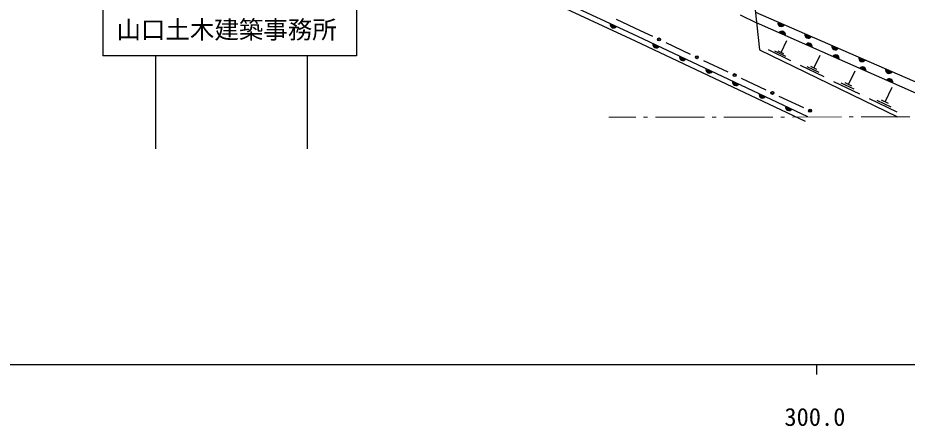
# Model space of a CAD drawing. Units: millimetres, scale not verified. Extents: x 40000 to 680000, y 20000 to 380000.
# Drawn here: x 286428 to 377272, y 198715 to 240392 of the extents above; entities that cross this region are included whole.
import ezdxf
from ezdxf.enums import TextEntityAlignment as Align

# ---------------------------------------------------------------- set-up
doc = ezdxf.new("R2010")
doc.units = ezdxf.units.MM
doc.header["$LTSCALE"] = 1000
for name, color, linetype, lineweight in [('M-BGD', 7, 'Continuous', 25), ('M-BMK-HTXT', 7, 'Continuous', 13), ('M-STR-STRC', 7, 'Continuous', 25), ('M-TTL-BAND', 7, 'Continuous', 25)]:
    doc.layers.add(name, color=color, linetype=linetype, lineweight=lineweight)
doc.styles.add('ＭＳ ゴシック', font='')
doc.styles.get('ＭＳ ゴシック').set_extended_font_data('MS Gothic')

msp = doc.modelspace()

# ---------------------------------------------------------------- linework, layer by layer
at = {"layer": 'M-BGD'}
for p, q in [((361183, 246455), (362182, 237117)), ((361772, 240952), (386275, 230292)), ((347529, 240240), (349999, 239093)), ((360201, 240679), (361887, 239874)), ((383561, 230288), (361887, 239874)), ((349999, 239093), (351248, 238504)), ((364391, 236863), (364976, 238071)), ((352605, 237864), (355105, 236686)), ((362182, 237117), (376292, 230278)), ((365377, 236013), (363113, 237110)), ((364884, 236438), (363752, 236987)), ((364674, 236726), (364108, 237001)), ((367741, 235269), (368371, 236569)), ((356462, 236047), (358962, 234869)), ((368802, 234353), (366364, 235535)), ((368271, 234811), (367052, 235402)), ((368045, 235121), (367436, 235417)), ((371275, 233586), (371953, 234985)), ((360318, 234229), (362818, 233051)), ((372417, 232601), (369794, 233872)), ((371846, 233093), (370535, 233729)), ((371603, 233427), (370947, 233745)), ((375005, 231810), (375733, 233313)), ((364175, 232411), (366675, 231233)), ((376231, 230752), (373414, 232117)), ((375618, 231281), (374209, 231964)), ((375357, 231640), (374653, 231981))]:
    msp.add_line(p, q, dxfattribs=at)
for points in [[(209537, 275499), (209459, 287537), (217484, 293241), (226827, 293104), (260846, 278296), (288200, 266645), (297276, 262933), (314859, 254709), (349726, 238509), (367079, 230331)], [(210071, 275503), (209995, 287262), (217651, 292704), (226712, 292572), (260635, 277806), (287994, 266152), (297062, 262444), (314633, 254225), (349499, 238026), (366851, 229848)]]:
    msp.add_lwpolyline(points, dxfattribs=at)
for centre, radius in [((351927, 238184), 150), ((351927, 238184), 120), ((351927, 238184), 100), ((355783, 236366), 150), ((355783, 236366), 120), ((355783, 236366), 100), ((359640, 234549), 150), ((359640, 234549), 120), ((359640, 234549), 100), ((363497, 232731), 150), ((363497, 232731), 120), ((363497, 232731), 100), ((367353, 230914), 150), ((367353, 230914), 120), ((367353, 230914), 100)]:
    msp.add_circle(centre, radius, dxfattribs=at)
for centre, radius, start, end in [((364417, 239861), 354, 165.28464, 327.68981), ((364417, 239861), 283, 167.50867, 325.46577), ((364417, 239861), 212, 171.255, 321.71945), ((364417, 239861), 142, 178.96673, 314.00772), ((364417, 239861), 100, 189.28439, 303.69006), ((347279, 239706), 354, 163.87768, 326.28285), ((347279, 239706), 283, 166.10172, 324.05882), ((347279, 239706), 212, 169.84804, 320.31249), ((347279, 239706), 142, 177.55977, 312.60076), ((347279, 239706), 100, 187.87743, 302.2831), ((364471, 238672), 354, 344.93791, 147.34308), ((364471, 238672), 283, 347.16195, 145.11905), ((364471, 238672), 212, 350.90827, 141.37272), ((364471, 238672), 142, 358.62, 133.66099), ((364471, 238672), 100, 8.93766, 123.34333), ((367168, 238664), 354, 165.28464, 327.68981), ((367168, 238664), 283, 167.50867, 325.46577), ((367168, 238664), 212, 171.255, 321.71945), ((367168, 238664), 142, 178.96673, 314.00772), ((367168, 238664), 100, 189.28439, 303.69006), ((351641, 237667), 354, 163.56258, 325.96776), ((351641, 237667), 283, 165.78662, 323.74372), ((351641, 237667), 212, 169.53295, 319.99739), ((351641, 237667), 142, 177.24468, 312.28567), ((351641, 237667), 100, 187.56234, 301.968), ((367215, 237458), 354, 344.93791, 147.34308), ((367215, 237458), 283, 347.16195, 145.11905), ((367215, 237458), 212, 350.90827, 141.37272), ((367215, 237458), 142, 358.62, 133.66099), ((367215, 237458), 100, 8.93766, 123.34333), ((369919, 237467), 354, 165.28464, 327.68981), ((369919, 237467), 283, 167.50867, 325.46577), ((369919, 237467), 212, 171.255, 321.71945), ((369919, 237467), 142, 178.96673, 314.00772), ((369919, 237467), 100, 189.28439, 303.69006), ((354355, 236388), 354, 163.56258, 325.96776), ((354355, 236388), 283, 165.78662, 323.74372), ((354355, 236388), 212, 169.53295, 319.99739), ((354355, 236388), 142, 177.24468, 312.28567), ((354355, 236388), 100, 187.56234, 301.968), ((369958, 236245), 354, 344.93791, 147.34308), ((369958, 236245), 283, 347.16195, 145.11905), ((369958, 236245), 212, 350.90827, 141.37272), ((369958, 236245), 142, 358.62, 133.66099), ((369958, 236245), 100, 8.93766, 123.34333), ((372669, 236270), 354, 165.28464, 327.68981), ((372669, 236270), 283, 167.50867, 325.46577), ((372669, 236270), 212, 171.255, 321.71945), ((372669, 236270), 142, 178.96673, 314.00772), ((372669, 236270), 100, 189.28439, 303.69006), ((372702, 235031), 354, 344.93791, 147.34308), ((372702, 235031), 283, 347.16195, 145.11905), ((357068, 235109), 354, 163.56258, 325.96776), ((357068, 235109), 283, 165.78662, 323.74372), ((357068, 235109), 212, 169.53295, 319.99739), ((357068, 235109), 142, 177.24468, 312.28567), ((357068, 235109), 100, 187.56234, 301.968), ((372702, 235031), 212, 350.90827, 141.37272), ((372702, 235031), 142, 358.62, 133.66099), ((372702, 235031), 100, 8.93766, 123.34333), ((375420, 235073), 354, 165.28464, 327.68981), ((375420, 235073), 283, 167.50867, 325.46577), ((375420, 235073), 212, 171.255, 321.71945), ((375420, 235073), 142, 178.96673, 314.00772), ((375420, 235073), 100, 189.28439, 303.69006), ((359782, 233830), 354, 163.56258, 325.96776), ((359782, 233830), 283, 165.78662, 323.74372), ((359782, 233830), 212, 169.53295, 319.99739), ((359782, 233830), 142, 177.24468, 312.28567), ((359782, 233830), 100, 187.56234, 301.968), ((375446, 233818), 354, 344.93791, 147.34308), ((375446, 233818), 283, 347.16195, 145.11905), ((375446, 233818), 212, 350.90827, 141.37272), ((375446, 233818), 142, 358.62, 133.66099), ((375446, 233818), 100, 8.93766, 123.34333), ((362496, 232551), 354, 163.56258, 325.96776), ((362496, 232551), 283, 165.78662, 323.74372), ((362496, 232551), 212, 169.53295, 319.99739), ((362496, 232551), 142, 177.24468, 312.28567), ((362496, 232551), 100, 187.56234, 301.968), ((365209, 231272), 354, 163.56258, 325.96776), ((365209, 231272), 283, 165.78662, 323.74372), ((365209, 231272), 212, 169.53295, 319.99739), ((365209, 231272), 142, 177.24468, 312.28567), ((365209, 231272), 100, 187.56234, 301.968)]:
    msp.add_arc(centre, radius, start, end, dxfattribs=at)
at = {"layer": 'M-BMK-HTXT'}
for p, q in [((346794, 230237), (349552, 230241)), ((350352, 230242), (350752, 230243)), ((351552, 230244), (356552, 230251)), ((357352, 230252), (357752, 230252)), ((358552, 230253), (363552, 230260)), ((364352, 230261), (364752, 230262)), ((365552, 230263), (370552, 230270)), ((371352, 230271), (371752, 230272)), ((372552, 230273), (377552, 230280))]:
    msp.add_line(p, q, dxfattribs=at)
at = {"layer": 'M-STR-STRC'}
for p, q in [((295122, 249669), (295122, 236502)), ((321022, 249669), (321022, 236502)), ((321022, 236502), (295122, 236502)), ((300491, 236502), (300491, 227033)), ((315982, 236502), (315982, 227033))]:
    msp.add_line(p, q, dxfattribs=at)
at = {"layer": 'M-TTL-BAND'}
for p, q in [((40000, 205000), (579000, 205000)), ((368000, 205000), (368000, 204000))]:
    msp.add_line(p, q, dxfattribs=at)

# ---------------------------------------------------------------- texts
at = {"layer": 'M-STR-STRC', "style": 'ＭＳ ゴシック'}
msp.add_text('山口土木建築事務所', height=1833, dxfattribs=at).set_placement((307756, 237715), align=Align.BOTTOM_CENTER)
at = {"layer": 'M-TTL-BAND', "style": 'ＭＳ ゴシック'}
msp.add_text('300.0', height=1833, dxfattribs=at).set_placement((367844, 198195), align=Align.BOTTOM_CENTER)

doc.saveas('drawing.dxf')
